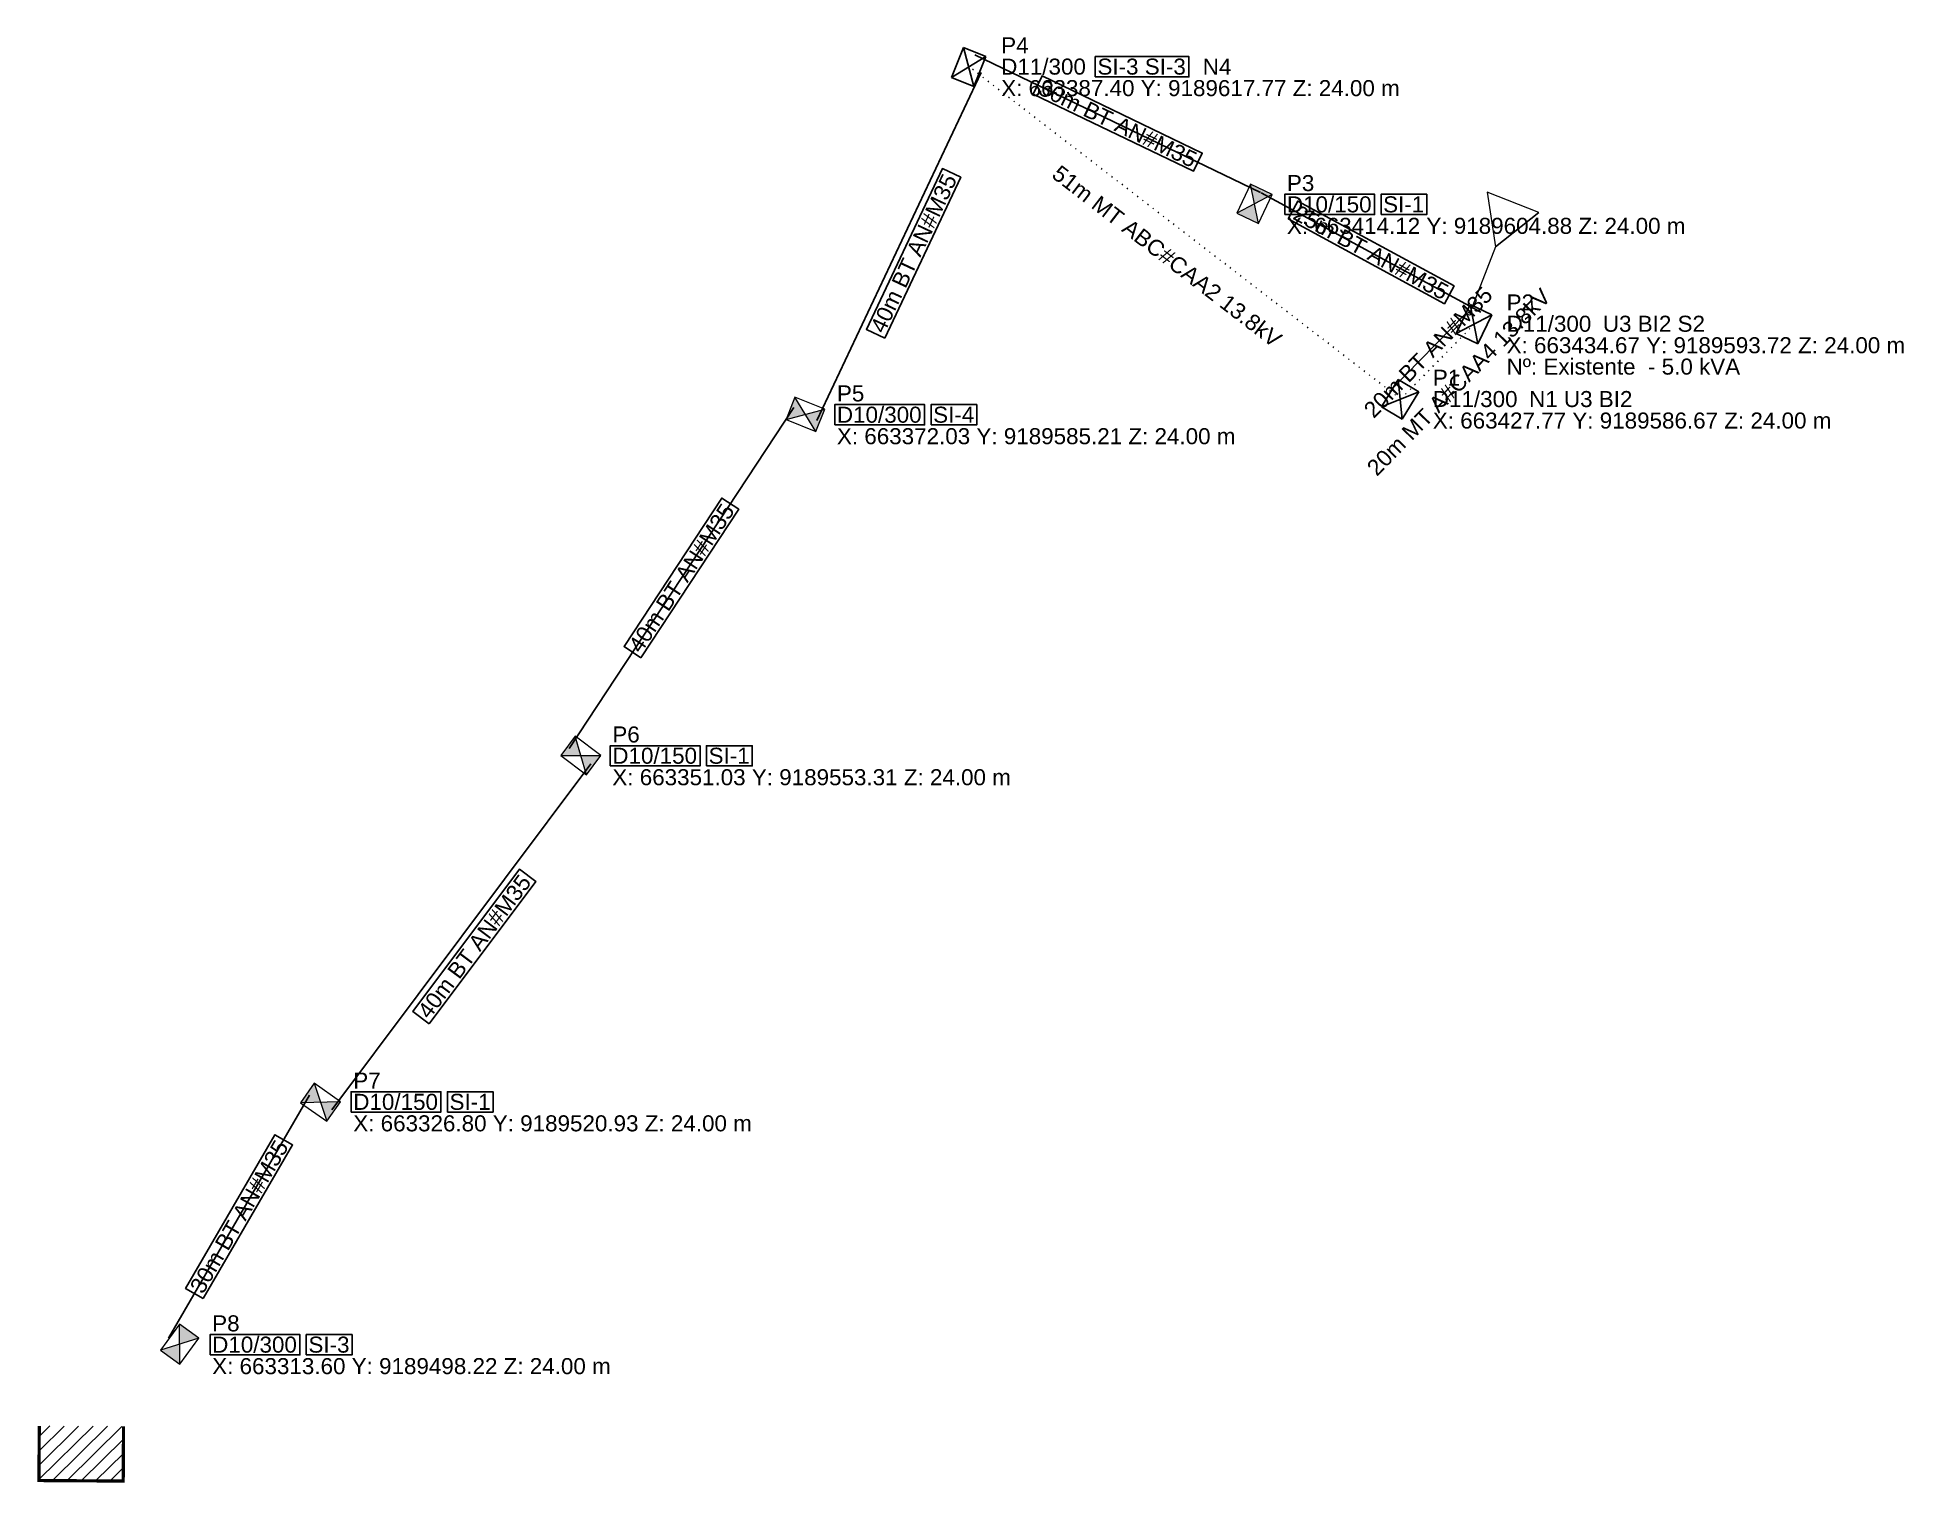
# Model space of a CAD drawing. Header units: metres. Extents: x 663300 to 663475, y 9189485 to 9189621.
import ezdxf
from ezdxf.enums import TextEntityAlignment as Align

# ---------------------------------------------------------------- set-up
doc = ezdxf.new("R2010")
doc.units = ezdxf.units.M
doc.linetypes.add('DOT', pattern=[0.508, 0, -0.508])
for name, color, linetype in [('Consumidor', 7, 'Continuous'), ('PONTO FOTO', 4, 'CONTINUOUS'), ('POSTE', 3, 'CONTINUOUS'), ('Poste dt', 3, 'Continuous'), ('Poste Existente', 3, 'Continuous'), ('REDE PRIMARIA - Manter', 1, 'DOT'), ('REDE SECUNDARIA - Instalar', 5, 'CONTINUOUS'), ('REDE SECUNDARIA - Manter', 5, 'CONTINUOUS'), ('SIMBOLOS', 5, 'CONTINUOUS'), ('TEXTOS A IMPLANTAR', 1, 'CONTINUOUS'), ('TEXTOS EXISTENTES', 7, 'CONTINUOUS'), ('TRAFO', 7, 'CONTINUOUS')]:
    doc.layers.add(name, color=color, linetype=linetype)
doc.layers.add('TRAFO A IMPLANTAR', color=7, linetype='Continuous', lineweight=9)
doc.styles.add('ARIAL', font='arial.ttf')

# ---------------------------------------------------------------- blocks, each defined once
blk = doc.blocks.new('Uc', base_point=(767.143451354616, 571.3707894965613))
h = blk.add_hatch()
h.set_pattern_fill('LINE', color=1, scale=0.3, angle=44.64039814516399, style=0)
h.set_pattern_definition([(44.64039814516398, (354.9252902952029, 354.9453024170747), (-0.6692788057788032, 0.6777330817772576), [])])
h.paths.add_polyline_path([(771.116360054996, 576.4591942635567), (763.2347260296581, 576.5086619112083), (763.2026343420023, 571.3955233204059), (771.0842683672297, 571.3460556727167)])
at = {"layer": 'Consumidor', "color": 1, "linetype": 'Continuous', "lineweight": -3, "const_width": 0.3}
blk.add_lwpolyline([(771.116360054996, 576.4591942635567), (771.116360054996, 576.4591942635567), (771.0842683672297, 571.3460556727167), (763.2026343420023, 571.3955233204059), (763.2347260296581, 576.5086619112083)], dxfattribs=at)
blk = doc.blocks.new('dt')
at = {"color": 0}
for p, q in [((1.120087, 1.5), (-1.120087, 1.5)), ((-1.120087, 1.5), (-1.120087, -1.5)), ((-1.120087, 1.5), (1.120087, -1.5)), ((-1.120087, -1.5), (1.120087, 1.5)), ((1.120087, -1.5), (1.120087, 1.5)), ((-1.120087, -1.5), (1.120087, -1.5))]:
    blk.add_line(p, q, dxfattribs=at)
for tag, p in [('MODELO', (-2.878805, 2.548923)), ('COD', (1.996674, -1.514935))]:
    blk.add_attdef(tag, p, '', height=1.6, dxfattribs=at)
blk = doc.blocks.new('PosteDtExistente')
at = {"layer": 'Poste Existente', "rotation": 180}
blk.add_blockref('dt', (-0.036594, -0.043517), dxfattribs=at)
at = {"layer": 'poste'}
for tag, p in [('MODELO', (-2.878805, 2.548923)), ('COD', (1.996674, -1.514935))]:
    blk.add_attdef(tag, p, '', height=1.6, dxfattribs=at)
blk = doc.blocks.new('TransformadorSemChaveExistente', base_point=(7.587184, 0.140485))
blk.add_line((9.577530524983299, 12.00219961509626), (6.917507642107037, 7.57071176934473))
at = {"layer": 'TRAFO A IMPLANTAR'}
for p, q in [((9.577530524983299, 12.00219961509626), (4.409738084610357, 12.09010311232023)), ((4.409738084610357, 12.09010311232023), (6.917507642107037, 7.57071176934473)), ((6.917507642107037, 7.57071176934473), (6.803343150688961, 0.8590516609169904))]:
    blk.add_line(p, q, dxfattribs=at)
blk.add_circle((6.803343150688961, 0.8590516609169904), 0.1404852100207066, dxfattribs=at)
blk = doc.blocks.new('dtp')
at = {"linetype": 'Continuous', "lineweight": 0, "ltscale": 0.01}
h = blk.add_hatch(color=0, dxfattribs=at)
h.paths.add_polyline_path([(-1.120086673740047, 1.5), (1e-16, 0), (1.120086673740047, 1.5)])
h.paths.add_polyline_path([(-1.120086673740047, -1.5), (1.120086673740047, -1.5), (0, -2e-16)])
at = {"color": 0, "lineweight": 0}
for p, q in [((-1.120087, -1.5), (1.120087, 1.5)), ((-1.120087, 1.5), (1.120087, -1.5)), ((1.120087, 1.5), (-1.120087, 1.5)), ((-1.120087, 1.5), (-1.120087, -1.5)), ((1.120087, -1.5), (1.120087, 1.5)), ((-1.120087, -1.5), (1.120087, -1.5))]:
    blk.add_line(p, q, dxfattribs=at)
blk = doc.blocks.new('PosteDtProjetado')
at = {"layer": 'Poste dt', "rotation": 180}
blk.add_blockref('dtp', (-0.05948, 0.026162), dxfattribs=at)
at = {"layer": 'poste', "ltscale": 0.01}
for tag, p in [('MODELO', (-3.273471, 2.731691)), ('COD', (1.964351, -1.493983))]:
    blk.add_attdef(tag, p, '', height=1.6, dxfattribs=at)

msp = doc.modelspace()

# ---------------------------------------------------------------- linework, layer by layer
at = {"layer": 'REDE PRIMARIA - Manter'}
for points in [[(663427.7721784139, 9189586.671470914), (663387.3987840399, 9189617.76844446)], [(663434.6725725081, 9189593.716242291), (663427.7721784139, 9189586.671470914)]]:
    msp.add_lwpolyline(points, dxfattribs=at)
at = {"layer": 'REDE SECUNDARIA - Instalar'}
for points in [[(663414.6651921683, 9189606.009347634), (663387.9416749978, 9189618.894397127)], [(663373.1633923326, 9189584.674034132), (663388.5292310249, 9189617.234975047)], [(663435.2694033824, 9189594.814555956), (663414.7191320847, 9189605.981708633)], [(663370.9889454932, 9189585.894936671), (663349.9834093641, 9189553.993976709)], [(663327.7971608961, 9189520.180656796), (663352.0281752745, 9189552.557566077)], [(663325.715616879, 9189521.557662167), (663312.5183428684, 9189498.846372277)]]:
    msp.add_lwpolyline(points, dxfattribs=at)
at = {"layer": 'REDE SECUNDARIA - Manter'}
msp.add_lwpolyline([(663433.7795858547, 9189594.590927856), (663426.8791917606, 9189587.546156479)], dxfattribs=at)
at = {"layer": 'TEXTOS A IMPLANTAR'}
for points in [[(663399.2005882692, 9189616.81844446), (663407.9516899062, 9189616.81844446), (663407.9516899062, 9189618.71844446), (663399.2005882692, 9189618.71844446), (663399.2005882692, 9189616.81844446)], [(663393.4001007038, 9189615.20789228), (663408.3815722055, 9189607.984404424), (663409.2067664617, 9189609.695852479), (663394.2252949601, 9189616.919340335), (663393.4001007038, 9189615.20789228)], [(663379.5129234815, 9189592.388268998), (663386.6110520591, 9189607.429540085), (663384.8927726415, 9189608.240413591), (663377.794644064, 9189593.199142506), (663379.5129234815, 9189592.388268998)], [(663416.9223012105, 9189603.933394969), (663425.3241054396, 9189603.933394969), (663425.3241054396, 9189605.833394967), (663416.9223012105, 9189605.833394967), (663416.9223012105, 9189603.933394969)], [(663425.9241054397, 9189603.933394969), (663430.2056470495, 9189603.933394969), (663430.2056470495, 9189605.833394967), (663425.9241054397, 9189605.833394967), (663425.9241054397, 9189603.933394969)], [(663417.2338172137, 9189603.53400921), (663431.8475353232, 9189595.592818609), (663432.7547182525, 9189597.26225538), (663418.1410001429, 9189605.203445982), (663417.2338172137, 9189603.53400921)], [(663374.8329453476, 9189584.257503545), (663383.2347495768, 9189584.257503545), (663383.2347495768, 9189586.157503543), (663374.8329453476, 9189586.157503543), (663374.8329453476, 9189584.257503545)], [(663383.8347495769, 9189584.257503545), (663388.1162911867, 9189584.257503545), (663388.1162911867, 9189586.157503543), (663383.8347495769, 9189586.157503543), (663383.8347495769, 9189584.257503545)], [(663356.7062635248, 9189562.476487275), (663365.8529711129, 9189576.36752775), (663364.2660913339, 9189577.412426103), (663355.1193837458, 9189563.521385629), (663356.7062635248, 9189562.476487275)], [(663353.8274092185, 9189552.356543582), (663362.2292134477, 9189552.356543582), (663362.2292134477, 9189554.25654358), (663353.8274092185, 9189554.25654358), (663353.8274092185, 9189552.356543582)], [(663362.8292134478, 9189552.356543582), (663367.1107550575, 9189552.356543582), (663367.1107550575, 9189554.25654358), (663362.8292134478, 9189554.25654358), (663362.8292134478, 9189552.356543582)], [(663336.8913734495, 9189528.243221022), (663346.8569656626, 9189541.559010034), (663345.3358012572, 9189542.69745584), (663335.3702090441, 9189529.381666828), (663336.8913734495, 9189528.243221022)], [(663329.5963948402, 9189519.979634302), (663337.9981990693, 9189519.979634302), (663337.9981990693, 9189521.8796343), (663329.5963948402, 9189521.8796343), (663329.5963948402, 9189519.979634302)], [(663338.5981990694, 9189519.979634302), (663342.8797406792, 9189519.979634302), (663342.8797406792, 9189521.8796343), (663338.5981990694, 9189521.8796343), (663338.5981990694, 9189519.979634302)], [(663315.7602285458, 9189502.534518488), (663324.1165137045, 9189516.914913598), (663322.4737312034, 9189517.869515952), (663314.1174460447, 9189503.489120843), (663315.7602285458, 9189502.534518488)], [(663316.3991208295, 9189497.268344412), (663324.8009250587, 9189497.268344412), (663324.8009250587, 9189499.16834441), (663316.3991208295, 9189499.16834441), (663316.3991208295, 9189497.268344412)], [(663325.4009250588, 9189497.268344412), (663329.6824666685, 9189497.268344412), (663329.6824666685, 9189499.16834441), (663325.4009250588, 9189499.16834441), (663325.4009250588, 9189497.268344412)]]:
    msp.add_lwpolyline(points, close=True, dxfattribs=at)

# ---------------------------------------------------------------- block references
for name, p, rotation in [('PosteDtExistente', (663387.3987840399, 9189617.76844446), 337.948), ('PosteDtProjetado', (663414.1223012104, 9189604.883394968), 334.67635712136433), ('PosteDtExistente', (663434.6725725081, 9189593.716242291), 334.6120411729453), ('PosteDtExistente', (663427.7721784139, 9189586.671470914), 328.8125580810156), ('PosteDtProjetado', (663372.0329453476, 9189585.207503544), 248.255), ('PosteDtProjetado', (663351.0274092185, 9189553.306543581), 233.3), ('PosteDtProjetado', (663326.7963948401, 9189520.929634301), 55.09500000000003), ('PosteDtProjetado', (663313.5991208295, 9189498.21834441), 323.83302244346163)]:
    msp.add_blockref(name, p, dxfattribs=dict(rotation=rotation))
at = {"layer": 'SIMBOLOS'}
msp.add_blockref('Uc', (663304.3354004426, 9189485.491339704), dxfattribs=at)
at = {"layer": 'TRAFO', "rotation": 339.578}
msp.add_blockref('TransformadorSemChaveExistente', (663434.6725725081, 9189593.716242291), dxfattribs=at)

# ---------------------------------------------------------------- texts
at = {"style": 'Arial'}
for s, p in [('X: 663387.40 Y: 9189617.77 Z: 24.00 m', (663390.3987840399, 9189615.76844446)), ('X: 663414.12 Y: 9189604.88 Z: 24.00 m', (663417.1223012104, 9189602.883394968)), ('X: 663434.67 Y: 9189593.72 Z: 24.00 m', (663437.6725725081, 9189591.716242291)), ('X: 663427.77 Y: 9189586.67 Z: 24.00 m', (663430.7721784139, 9189584.671470914)), ('X: 663372.03 Y: 9189585.21 Z: 24.00 m', (663375.0329453476, 9189583.207503544)), ('X: 663351.03 Y: 9189553.31 Z: 24.00 m', (663354.0274092185, 9189551.306543581)), ('X: 663326.80 Y: 9189520.93 Z: 24.00 m', (663329.7963948401, 9189518.929634301)), ('X: 663313.60 Y: 9189498.22 Z: 24.00 m', (663316.5991208295, 9189496.21834441))]:
    msp.add_text(s, height=1.5, dxfattribs=at).set_placement(p, align=Align.MIDDLE_LEFT)
at = {"layer": 'PONTO FOTO', "style": 'Arial'}
for s, p in [('P4', (663390.3987840399, 9189619.76844446)), ('P3', (663417.1223012104, 9189606.883394968)), ('P2', (663437.6725725081, 9189595.716242291)), ('P1', (663430.7721784139, 9189588.671470914)), ('P5', (663375.0329453476, 9189587.207503544)), ('P6', (663354.0274092185, 9189555.306543581)), ('P7', (663329.7963948401, 9189522.929634301)), ('P8', (663316.5991208295, 9189500.21834441))]:
    msp.add_text(s, height=1.5, dxfattribs=at).set_placement(p, align=Align.MIDDLE_LEFT)
at = {"layer": 'TEXTOS A IMPLANTAR', "char_height": 1.5, "attachment_point": 4, "style": 'Arial'}
for s, insert in [('SI-3 SI-3', (663399.4005882691, 9189617.76844446)), ('D10/150', (663417.1223012104, 9189604.883394968)), ('SI-1', (663426.1241054396, 9189604.883394968)), ('D10/300', (663375.0329453476, 9189585.207503544)), ('SI-4', (663384.0347495768, 9189585.207503544)), ('D10/150', (663354.0274092185, 9189553.306543581)), ('SI-1', (663363.0292134477, 9189553.306543581)), ('D10/150', (663329.7963948401, 9189520.929634301)), ('SI-1', (663338.7981990693, 9189520.929634301)), ('D10/300', (663316.5991208295, 9189498.21834441)), ('SI-3', (663325.6009250587, 9189498.21834441))]:
    msp.add_mtext(s, dxfattribs=dict(at, insert=insert))
at = {"layer": 'TEXTOS A IMPLANTAR', "char_height": 1.5, "attachment_point": 2, "style": 'Arial'}
for s, insert, rotation in [('30m BT AN#M35', (663401.6291681579, 9189613.12744398), 334.25842780352264), ('40m BT AN#M35', (663381.5245798697, 9189600.634422943), 64.73689947173762), ('25m BT AN#M35', (663425.3523662582, 9189601.057120495), 331.4800519532828), ('40m BT AN#M35', (663359.859777516, 9189570.356916565), 56.63665716931996), ('40m BT AN#M35', (663340.5131277189, 9189535.919724934), 53.18866463671401), ('30m BT AN#M35', (663318.4685130971, 9189510.57883394), 59.8396126463669)]:
    msp.add_mtext(s, dxfattribs=dict(at, insert=insert, rotation=rotation))
at = {"layer": 'TEXTOS EXISTENTES', "char_height": 1.5, "attachment_point": 4, "style": 'Arial'}
for s, insert in [('D11/300', (663390.3987840399, 9189617.76844446)), ('N4', (663409.2516899062, 9189617.76844446)), ('D11/300', (663437.6725725081, 9189593.716242291)), ('U3 BI2 S2', (663446.6743767373, 9189593.716242291)), ('D11/300', (663430.7721784139, 9189586.671470914)), ('N1 U3 BI2', (663439.7739826431, 9189586.671470914))]:
    msp.add_mtext(s, dxfattribs=dict(at, insert=insert))
at = {"layer": 'TEXTOS EXISTENTES', "char_height": 1.5, "attachment_point": 2, "style": 'Arial'}
for s, insert, rotation in [('51m MT ABC#CAA2 13.8kV', (663406.3650609695, 9189600.635478469), 322.39530181009843), ('20m BT AN#M35', (663429.7935968156, 9189591.593353506), 45.59317427504993), ('20m MT A#CAA4 13.8kV', (663432.6511541065, 9189588.794359699), 45.59317427504993)]:
    msp.add_mtext(s, dxfattribs=dict(at, insert=insert, rotation=rotation))
at = {"layer": 'TRAFO', "style": 'Arial'}
msp.add_text('Nº: Existente  - 5.0 kVA', height=1.5, dxfattribs=at).set_placement((663437.6725725081, 9189589.716242291), align=Align.MIDDLE_LEFT)

doc.saveas('drawing.dxf')
